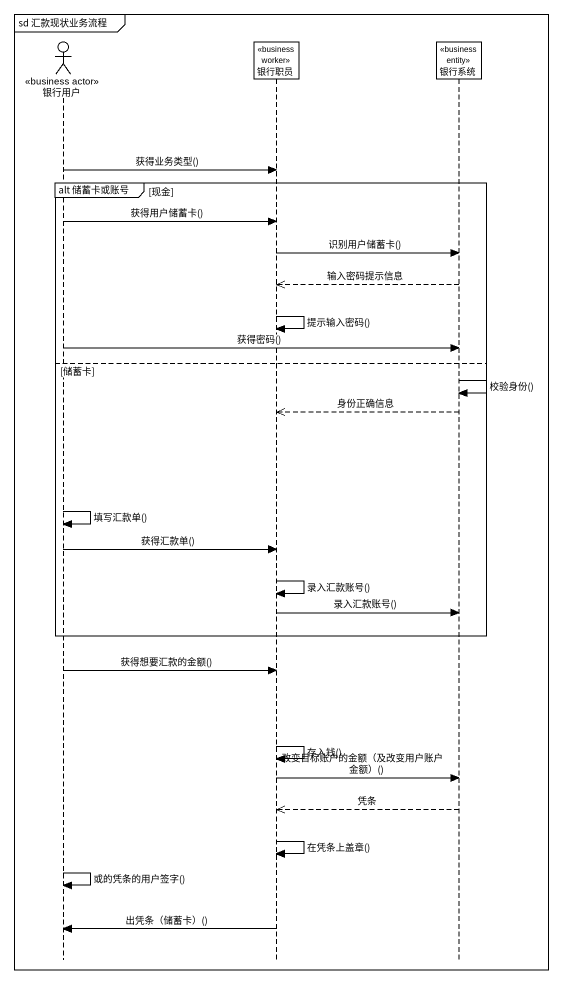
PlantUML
@startuml
mainframe sd 汇款现状业务流程
hide footbox
actor 银行用户 <<business actor>>
participant 银行职员 <<business worker>>
participant 银行系统 <<business entity>>

银行用户 -> 银行职员 : 获得业务类型()
group alt 储蓄卡或账号 [现金]
  银行用户 -> 银行职员 : 获得用户储蓄卡()
  银行职员 -> 银行系统 : 识别用户储蓄卡()
  银行系统 -->> 银行职员 : 输入密码提示信息
  银行职员 -> 银行职员 : 提示输入密码()
  银行用户 -> 银行系统 : 获得密码()
else 储蓄卡
  银行系统 -> 银行系统 : 校验身份()
  银行系统 -->> 银行职员 : 身份正确信息
  银行用户 -> 银行用户 : 填写汇款单()
  银行用户 -> 银行职员 : 获得汇款单()
  银行职员 -> 银行职员 : 录入汇款账号()
  银行职员 -> 银行系统 : 录入汇款账号()
end
银行用户 -> 银行职员 : 获得想要汇款的金额()
银行职员 -> 银行职员 : 存入钱()
银行职员 -> 银行系统 : 改变目标账户的金额（及改变用户账户金额）()
银行系统 -->> 银行职员 : 凭条
银行职员 -> 银行职员 : 在凭条上盖章()
银行用户 -> 银行用户 : 或的凭条的用户签字()
银行职员 -> 银行用户 : 出凭条（储蓄卡）()
@enduml
